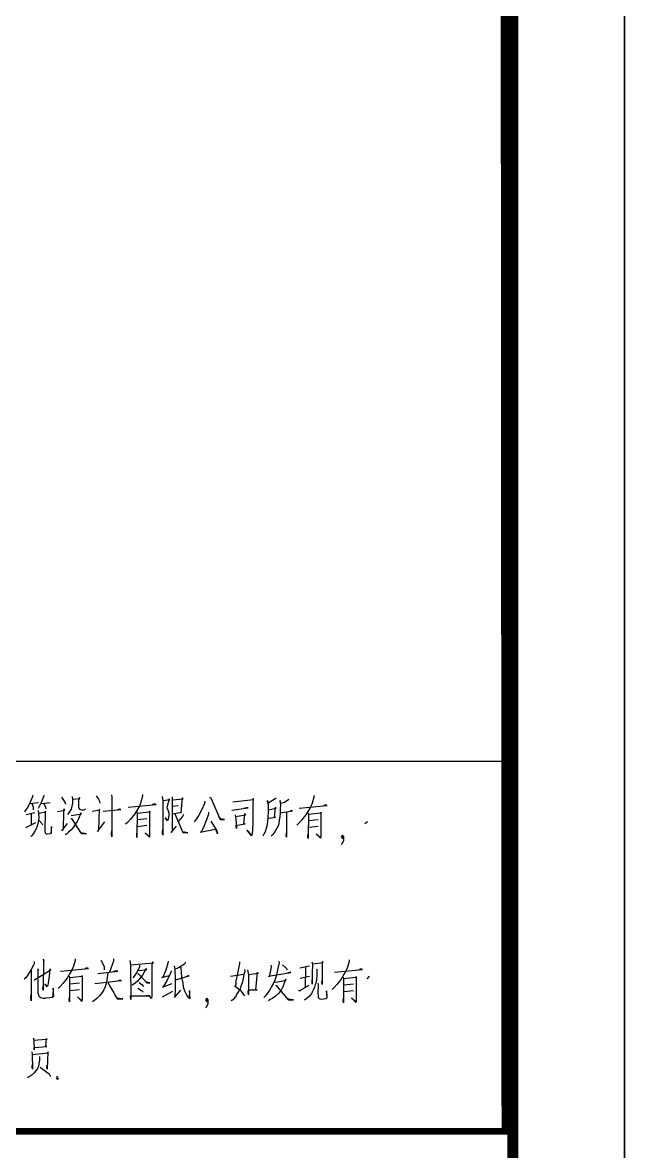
# Model space of a CAD drawing. Extents: x 12152 to 491505, y 111028 to 412681.
# Drawn here: x 357196 to 362589, y 196160 to 206269 of the extents above; entities that cross this region are included whole.
import ezdxf

# ---------------------------------------------------------------- set-up
doc = ezdxf.new("R2010")
doc.units = 0
doc.header["$LTSCALE"] = 1000
doc.header["$MEASUREMENT"] = 0
doc.layers.add('PUB_TITLE', color=4, linetype='Continuous')
doc.layers.add('yichutu', color=7, linetype='Continuous', true_color=0xffffff, plot=False)

# ---------------------------------------------------------------- blocks, each defined once
blk = doc.blocks.new('yct-1051-594-105100-59400-100-1002.0')
at = {"layer": 'yichutu', "color": 7, "true_color": 0xffffff}
blk.add_lwpolyline([(0, 0), (0, 59400), (105100, 59400), (105100, 0)], close=True, dxfattribs=at)

msp = doc.modelspace()

# ---------------------------------------------------------------- linework, layer by layer
at = {"layer": 'PUB_TITLE'}
for p, q in [((353117.9, 199653.8), (361517.9, 199653.8)), ((357250.7, 199261.4), (357236.2, 199234.2)), ((357284.6, 199334), (357250.7, 199261.4)), ((357260.4, 199276.5), (357337.8, 199285.6)), ((357279.8, 199276.5), (357289.4, 199246.3)), ((357284.6, 199349.1), (357284.6, 199334)), ((357366.8, 199291.6), (357347.5, 199255.4)), ((357362, 199276.5), (357444.2, 199285.6)), ((357383.8, 199334), (357366.8, 199291.6)), ((357386.2, 199349.1), (357383.8, 199334)), ((357386.2, 199276.5), (357400.7, 199243.3)), ((357545.8, 199331), (357574.9, 199288.6)), ((357574.9, 199288.6), (357579.7, 199270.5)), ((357642.6, 199279.6), (357637.8, 199252.3)), ((357640.2, 199337), (357642.6, 199309.8)), ((357642.6, 199309.8), (357642.6, 199279.6)), ((357645, 199312.8), (357710.3, 199318.9)), ((357705.5, 199327.9), (357698.2, 199303.7)), ((357698.2, 199303.7), (357698.2, 199282.6)), ((357698.2, 199282.6), (357698.2, 199264.4)), ((357698.2, 199264.4), (357698.2, 199243.3)), ((357710.3, 199318.9), (357705.5, 199327.9)), ((357855.5, 199343), (357874.8, 199312.8)), ((357874.8, 199312.8), (357884.5, 199297.7)), ((357884.5, 199297.7), (357889.3, 199279.6)), ((357993.3, 199352.1), (357995.8, 199331)), ((357995.8, 199331), (357995.8, 198977.2)), ((358140.9, 199243.3), (358392.5, 199267.5)), ((358257, 199288.6), (358242.5, 199252.3)), ((358271.5, 199340), (358257, 199288.6)), ((358271.5, 199355.1), (358271.5, 199340)), ((358377.9, 199273.5), (358358.6, 199264.4)), ((358392.5, 199267.5), (358377.9, 199273.5)), ((358448.1, 199337), (358452.9, 199300.7)), ((358452.9, 199300.7), (358452.9, 198992.3)), ((358455.3, 199303.7), (358515.8, 199309.8)), ((358508.6, 199315.8), (358489.2, 199240.2)), ((358515.8, 199309.8), (358508.6, 199315.8)), ((358535.2, 199334), (358537.6, 199306.8)), ((358537.6, 199306.8), (358537.6, 199028.6)), ((358540, 199306.8), (358634.3, 199315.8)), ((358624.7, 199324.9), (358612.6, 199194.9)), ((358634.3, 199315.8), (358624.7, 199324.9)), ((358825.4, 199276.5), (358798.8, 199216.1)), ((358827.9, 199297.7), (358825.4, 199276.5)), ((358871.4, 199331), (358883.5, 199324.9)), ((358883.5, 199324.9), (358965.7, 199131.4)), ((359079.7, 199291.8), (359266, 199310)), ((359261.1, 199319.1), (359258.7, 199273.7)), ((359258.7, 199273.7), (359258.7, 199104.4)), ((359266, 199310), (359261.1, 199319.1)), ((359389.3, 199300.9), (359396.6, 199276.7)), ((359394.2, 199276.7), (359389.3, 199300.9)), ((359459.5, 199316), (359394.2, 199276.7)), ((359396.6, 199276.7), (359396.6, 199198.1)), ((359469.2, 199322.1), (359459.5, 199316)), ((359503, 199300.9), (359507.9, 199264.6)), ((359507.9, 199276.7), (359503, 199300.9)), ((359507.9, 199264.6), (359505.4, 199228.3)), ((359544.1, 199285.8), (359507.9, 199276.7)), ((359582.9, 199310), (359544.1, 199285.8)), ((359790.9, 199279.7), (359776.4, 199243.5)), ((359805.4, 199331.1), (359790.9, 199279.7)), ((359805.4, 199346.3), (359805.4, 199331.1)), ((359911.8, 199264.6), (359892.5, 199255.6)), ((359926.3, 199258.6), (359911.8, 199264.6)), ((357221.7, 199216.1), (357212, 199200.9)), ((357236.2, 199234.2), (357221.7, 199216.1)), ((357229, 199176.7), (357306.4, 199194.9)), ((357272.5, 199182.8), (357272.5, 199083)), ((357289.4, 199246.3), (357291.9, 199237.2)), ((357291.9, 199237.2), (357291.9, 199219.1)), ((357347.5, 199255.4), (357335.4, 199231.2)), ((357335.4, 199213), (357337.8, 199185.8)), ((357337.8, 199185.8), (357340.2, 199146.5)), ((357340.2, 199188.8), (357405.5, 199200.9)), ((357398.3, 199188.8), (357395.9, 199043.7)), ((357398.3, 199207), (357398.3, 199188.8)), ((357405.5, 199200.9), (357398.3, 199207)), ((357400.7, 199243.3), (357403.1, 199228.2)), ((357509.6, 199204), (357574.9, 199216.1)), ((357562.8, 199204), (357560.4, 199043.7)), ((357565.2, 199228.2), (357562.8, 199204)), ((357574.9, 199216.1), (357565.2, 199228.2)), ((357611.1, 199191.9), (357599.1, 199176.7)), ((357620.8, 199207), (357611.1, 199191.9)), ((357630.5, 199225.1), (357620.8, 199207)), ((357637.8, 199252.3), (357630.5, 199225.1)), ((357630.5, 199167.7), (357724.8, 199182.8)), ((357707.9, 199167.7), (357695.8, 199137.4)), ((357698.2, 199243.3), (357700.6, 199234.2)), ((357700.6, 199234.2), (357705.5, 199225.1)), ((357705.5, 199225.1), (357715.2, 199222.1)), ((357717.6, 199191.9), (357707.9, 199167.7)), ((357715.2, 199222.1), (357727.3, 199219.1)), ((357724.8, 199182.8), (357717.6, 199191.9)), ((357727.3, 199219.1), (357744.2, 199219.1)), ((357744.2, 199219.1), (357753.9, 199222.1)), ((357753.9, 199222.1), (357761.1, 199228.2)), ((357819.2, 199207), (357886.9, 199219.1)), ((357882.1, 199225.1), (357877.2, 199037.7)), ((357886.9, 199219.1), (357882.1, 199225.1)), ((357918.3, 199207), (358075.6, 199222.1)), ((358065.9, 199225.1), (358046.6, 199219.1)), ((358075.6, 199222.1), (358065.9, 199225.1)), ((358201.4, 199182.8), (358162.7, 199134.4)), ((358228, 199228.2), (358201.4, 199182.8)), ((358218.3, 199200.9), (358223.1, 199188.8)), ((358223.1, 199188.8), (358220.7, 198989.3)), ((358223.1, 199188.8), (358334.4, 199200.9)), ((358242.5, 199252.3), (358228, 199228.2)), ((358334.4, 199207), (358339.2, 199200.9)), ((358334.4, 199200.9), (358334.4, 199207)), ((358339.2, 199200.9), (358334.4, 199197.9)), ((358334.4, 199197.9), (358334.4, 198986.3)), ((358489.2, 199240.2), (358489.2, 199234.2)), ((358489.2, 199234.2), (358494, 199225.1)), ((358494, 199225.1), (358501.3, 199210)), ((358501.3, 199210), (358506.1, 199188.8)), ((358506.1, 199170.7), (358503.7, 199149.5)), ((358506.1, 199188.8), (358506.1, 199170.7)), ((358590.8, 199255.4), (358540, 199249.3)), ((358619.8, 199194.9), (358542.4, 199179.8)), ((358561.8, 199182.8), (358631.9, 199016.5)), ((358612.6, 199194.9), (358619.8, 199194.9)), ((358636.8, 199176.7), (358629.5, 199158.6)), ((358774.6, 199170.7), (358750.5, 199134.4)), ((358798.8, 199216.1), (358774.6, 199170.7)), ((358861.7, 199179.8), (358839.9, 199119.3)), ((358861.7, 199197.9), (358861.7, 199179.8)), ((359072.5, 199216.3), (359217.6, 199237.4)), ((359102.4, 199175), (359107.3, 199138.7)), ((359193.4, 199170.9), (359103.9, 199155.8)), ((359203.1, 199237.4), (359176.5, 199231.4)), ((359178.9, 199092.3), (359186.2, 199186)), ((359186.2, 199186), (359193.4, 199170.9)), ((359217.6, 199237.4), (359203.1, 199237.4)), ((359396.6, 199198.1), (359394.2, 199149.7)), ((359466.7, 199231.4), (359399, 199216.3)), ((359454.7, 199149.7), (359461.9, 199243.5)), ((359461.9, 199243.5), (359466.7, 199231.4)), ((359503, 199189), (359500.6, 199155.8)), ((359505.4, 199228.3), (359503, 199189)), ((359505.4, 199192.1), (359614.3, 199210.2)), ((359561.1, 199198.1), (359561.1, 198974.4)), ((359607, 199213.2), (359594.9, 199207.2)), ((359614.3, 199210.2), (359607, 199213.2)), ((359674.8, 199234.4), (359926.3, 199258.6)), ((359735.2, 199173.9), (359696.5, 199125.5)), ((359761.9, 199219.3), (359735.2, 199173.9)), ((359752.2, 199192.1), (359757, 199180)), ((359757, 199180), (359754.6, 198980.4)), ((359757, 199180), (359868.3, 199192.1)), ((359776.4, 199243.5), (359761.9, 199219.3)), ((359868.3, 199198.1), (359873.1, 199192.1)), ((359868.3, 199192.1), (359868.3, 199198.1)), ((359873.1, 199192.1), (359868.3, 199189)), ((359868.3, 199189), (359868.3, 198977.4)), ((357224.1, 199061.9), (357313.6, 199104.2)), ((357328.1, 199073.9), (357318.5, 199049.8)), ((357335.4, 199110.2), (357328.1, 199073.9)), ((357340.2, 199146.5), (357335.4, 199110.2)), ((357340.2, 199125.3), (357369.3, 199095.1)), ((357369.3, 199095.1), (357374.1, 199083)), ((357453.9, 199070.9), (357449.1, 199010.5)), ((357453.9, 199010.5), (357453.9, 199070.9)), ((357548.3, 199031.6), (357599.1, 199095.1)), ((357628.1, 199140.5), (357632.9, 199140.5)), ((357652.3, 199064.9), (357630.5, 199040.7)), ((357632.9, 199140.5), (357722.4, 199007.4)), ((357671.6, 199092.1), (357652.3, 199064.9)), ((357683.7, 199113.3), (357671.6, 199092.1)), ((357695.8, 199137.4), (357683.7, 199113.3)), ((357867.6, 199025.6), (357932.9, 199110.2)), ((358136.1, 199104.2), (358119.1, 199089.1)), ((358162.7, 199134.4), (358136.1, 199104.2)), ((358310.2, 199137.4), (358225.5, 199128.4)), ((358225.5, 199070.9), (358310.2, 199080)), ((358472.3, 199146.5), (358494, 199122.3)), ((358494, 199119.3), (358472.3, 199146.5)), ((358501.3, 199134.4), (358494, 199119.3)), ((358503.7, 199149.5), (358501.3, 199134.4)), ((358527.9, 199016.5), (358576.3, 199073.9)), ((358629.5, 199158.6), (358588.4, 199110.2)), ((358750.5, 199134.4), (358733.5, 199110.2)), ((358820.6, 199070.9), (358796.4, 199019.5)), ((358842.4, 199122.3), (358820.6, 199070.9)), ((358839.9, 199119.3), (358842.4, 199122.3)), ((358883.5, 199116.3), (358936.7, 199031.6)), ((358968.2, 199137.4), (358953.6, 199158.6)), ((358965.7, 199131.4), (358970.6, 199131.4)), ((359004.4, 199131.4), (358968.2, 199137.4)), ((358970.6, 199131.4), (359004.4, 199131.4)), ((359103.9, 199077.2), (359191, 199092.3)), ((359107.3, 199138.7), (359112.1, 199051.1)), ((359112.1, 199051.1), (359109.7, 199072.2)), ((359191, 199092.3), (359178.9, 199092.3)), ((359258.7, 199104.4), (359256.3, 199037.9)), ((359386.9, 199083.2), (359379.7, 199053)), ((359391.8, 199116.5), (359386.9, 199083.2)), ((359394.2, 199149.7), (359391.8, 199116.5)), ((359401.4, 199140.7), (359406.3, 199143.7)), ((359406.3, 199143.7), (359461.9, 199152.8)), ((359461.9, 199152.8), (359454.7, 199149.7)), ((359483.7, 199068.1), (359471.6, 199050)), ((359490.9, 199092.3), (359483.7, 199068.1)), ((359495.8, 199125.5), (359490.9, 199092.3)), ((359500.6, 199155.8), (359495.8, 199125.5)), ((359669.9, 199095.3), (359653, 199080.2)), ((359696.5, 199125.5), (359669.9, 199095.3)), ((359844.1, 199128.6), (359759.4, 199119.5)), ((359759.4, 199062), (359844.1, 199071.1)), ((360286.8, 199110.4), (360262.6, 199092.3)), ((357277.3, 198986.3), (357270.1, 198980.2)), ((357289.4, 199004.4), (357277.3, 198986.3)), ((357306.4, 199028.6), (357289.4, 199004.4)), ((357318.5, 199049.8), (357306.4, 199028.6)), ((357395.9, 199043.7), (357395.9, 199022.5)), ((357395.9, 199022.5), (357400.7, 199010.5)), ((357400.7, 199010.5), (357408, 199004.4)), ((357408, 199004.4), (357417.6, 199004.4)), ((357417.6, 199004.4), (357449.1, 199007.4)), ((357449.1, 199007.4), (357453.9, 199010.5)), ((357560.4, 199043.7), (357548.3, 199031.6)), ((357591.8, 199004.4), (357577.3, 198995.3)), ((357608.7, 199019.5), (357591.8, 199004.4)), ((357630.5, 199040.7), (357608.7, 199019.5)), ((357722.4, 199013.5), (357710.3, 199025.6)), ((357768.4, 199004.4), (357722.4, 199013.5)), ((357722.4, 199007.4), (357768.4, 199004.4)), ((357877.2, 199037.7), (357867.6, 199025.6)), ((357993.3, 199001.4), (357995.8, 199031.6)), ((357995.8, 198977.2), (357993.3, 199001.4)), ((358218.3, 198989.3), (358220.7, 199010.5)), ((358220.7, 198971.1), (358218.3, 198989.3)), ((358220.7, 198989.3), (358220.7, 198971.1)), ((358293.3, 199013.5), (358332, 198980.2)), ((358332, 198974.2), (358293.3, 199013.5)), ((358334.4, 198986.3), (358332, 198974.2)), ((358450.5, 199016.5), (358452.9, 199043.7)), ((358452.9, 198992.3), (358450.5, 199016.5)), ((358537.6, 199028.6), (358527.9, 199016.5)), ((358631.9, 199022.5), (358622.2, 199040.7)), ((358675.5, 199013.5), (358631.9, 199022.5)), ((358631.9, 199016.5), (358675.5, 199013.5)), ((358786.7, 199019.5), (358922.2, 199046.7)), ((358796.4, 199019.5), (358786.7, 199019.5)), ((358941.5, 199004.4), (358931.9, 199037.7)), ((358936.7, 199031.6), (358941.5, 199004.4)), ((359205.5, 199040.9), (359246.6, 198995.5)), ((359246.6, 198986.5), (359205.5, 199040.9)), ((359249, 198992.5), (359246.6, 198986.5)), ((359253.9, 199007.6), (359249, 198992.5)), ((359256.3, 199037.9), (359253.9, 199007.6)), ((359357.9, 199001.6), (359348.2, 198983.4)), ((359370, 199022.7), (359357.9, 199001.6)), ((359379.7, 199053), (359370, 199022.7)), ((359435.3, 198995.5), (359423.2, 198983.4)), ((359447.4, 199010.6), (359435.3, 198995.5)), ((359459.5, 199028.8), (359447.4, 199010.6)), ((359471.6, 199050), (359459.5, 199028.8)), ((359558.7, 198989.5), (359561.1, 199013.7)), ((359561.1, 198974.4), (359558.7, 198989.5)), ((359752.2, 198980.4), (359754.6, 199001.6)), ((359754.6, 198962.3), (359752.2, 198980.4)), ((359754.6, 198980.4), (359754.6, 198962.3)), ((359827.2, 199004.6), (359865.9, 198971.3)), ((359865.9, 198965.3), (359827.2, 199004.6)), ((359868.3, 198977.4), (359865.9, 198965.3)), ((360064.2, 198992.5), (360052.1, 198977.4)), ((360052.1, 198977.4), (360064.2, 198962.3)), ((360076.3, 198977.4), (360064.2, 198992.5)), ((360064.2, 198962.3), (360076.3, 198977.4)), ((360076.3, 198947.1), (360076.3, 198977.4)), ((360054.5, 198907.8), (360064.2, 198919.9)), ((360064.2, 198919.9), (360076.3, 198947.1)), ((357298.5, 197860.4), (357301, 197839.2)), ((357376, 197881.5), (357388, 197866.4)), ((357383.2, 197869.4), (357380.8, 197603.3)), ((357388, 197866.4), (357383.2, 197869.4)), ((357666.2, 197869.4), (357651.7, 197818)), ((357666.2, 197884.5), (357666.2, 197869.4)), ((357896, 197872.5), (357915.4, 197839.2)), ((358012.1, 197863.4), (357975.8, 197763.6)), ((358012.1, 197884.5), (358012.1, 197863.4)), ((358157.3, 197869.4), (358162.1, 197830.1)), ((358164.5, 197830.1), (358367.7, 197848.3)), ((358360.4, 197857.3), (358355.6, 197830.1)), ((358367.7, 197848.3), (358360.4, 197857.3)), ((358500.7, 197863.4), (358498.3, 197845.2)), ((358655.5, 197854.3), (358648.3, 197836.2)), ((359139.6, 197857.5), (359139.6, 197842.4)), ((359492.8, 197863.6), (359495.2, 197839.4)), ((359787.9, 197857.5), (359792.7, 197836.4)), ((359795.1, 197839.4), (359889.5, 197851.5)), ((359882.2, 197860.6), (359879.8, 197845.4)), ((359889.5, 197851.5), (359882.2, 197860.6)), ((360121.7, 197860.6), (360107.2, 197809.2)), ((360121.7, 197875.7), (360121.7, 197860.6)), ((357269.5, 197781.7), (357242.9, 197742.4)), ((357293.7, 197827.1), (357269.5, 197781.7)), ((357271.9, 197781.7), (357271.9, 197509.6)), ((357301, 197839.2), (357293.7, 197827.1)), ((357305.8, 197700.1), (357448.5, 197784.8)), ((357330, 197793.8), (357337.2, 197778.7)), ((357332.4, 197784.8), (357332.4, 197600.3)), ((357337.2, 197778.7), (357332.4, 197784.8)), ((357441.3, 197793.8), (357434, 197730.3)), ((357448.5, 197784.8), (357441.3, 197793.8)), ((357535.6, 197772.7), (357787.2, 197796.9)), ((357622.7, 197757.6), (357596.1, 197712.2)), ((357637.2, 197781.7), (357622.7, 197757.6)), ((357651.7, 197818), (357637.2, 197781.7)), ((357772.6, 197802.9), (357753.3, 197793.8)), ((357787.2, 197796.9), (357772.6, 197802.9)), ((357869.4, 197751.5), (358048.4, 197772.7)), ((357915.4, 197839.2), (357927.5, 197812)), ((357927.5, 197812), (357927.5, 197784.8)), ((357958.9, 197757.6), (357954.1, 197718.2)), ((358041.1, 197775.7), (358012.1, 197769.6)), ((358048.4, 197772.7), (358041.1, 197775.7)), ((358162.1, 197830.1), (358166.9, 197518.7)), ((358222.6, 197766.6), (358196, 197730.3)), ((358244.3, 197812), (358222.6, 197766.6)), ((358227.4, 197748.5), (358234.7, 197748.5)), ((358232.2, 197781.7), (358241.9, 197778.7)), ((358234.7, 197748.5), (358309.6, 197669.9)), ((358241.9, 197778.7), (358309.6, 197787.8)), ((358244.3, 197827.1), (358244.3, 197812)), ((358302.4, 197796.9), (358270.9, 197739.4)), ((358309.6, 197787.8), (358302.4, 197796.9)), ((358355.6, 197830.1), (358353.2, 197558)), ((358479, 197781.7), (358452.4, 197718.2)), ((358498.3, 197845.2), (358479, 197781.7)), ((358524.9, 197760.6), (358491.1, 197694.1)), ((358527.3, 197775.7), (358524.9, 197760.6)), ((358554, 197821.1), (358561.2, 197790.8)), ((358561.2, 197790.8), (358563.6, 197697.1)), ((358592.7, 197802.9), (358563.6, 197790.8)), ((358648.3, 197836.2), (358592.7, 197802.9)), ((358614.4, 197809), (358616.8, 197754.5)), ((358616.8, 197754.5), (358624.1, 197703.1)), ((359059.8, 197730.5), (359178.3, 197745.7)), ((359139.6, 197842.4), (359120.3, 197736.6)), ((359188, 197769.8), (359178.3, 197742.6)), ((359183.2, 197788), (359188, 197769.8)), ((359212.2, 197785), (359219.5, 197739.6)), ((359306.5, 197751.7), (359219.5, 197739.6)), ((359287.2, 197606.6), (359301.7, 197763.8)), ((359301.7, 197763.8), (359306.5, 197751.7)), ((359400.9, 197730.5), (359599.2, 197760.8)), ((359422.6, 197809.2), (359405.7, 197724.5)), ((359420.2, 197827.3), (359422.6, 197809.2)), ((359478.3, 197769.8), (359468.6, 197730.5)), ((359490.4, 197827.3), (359478.3, 197769.8)), ((359495.2, 197839.4), (359490.4, 197827.3)), ((359524.2, 197830.3), (359553.3, 197806.1)), ((359553.3, 197806.1), (359562.9, 197794)), ((359562.9, 197794), (359567.8, 197785)), ((359587.1, 197760.8), (359572.6, 197757.7)), ((359599.2, 197760.8), (359587.1, 197760.8)), ((359768.5, 197818.2), (359681.5, 197800.1)), ((359729.8, 197806.1), (359727.4, 197627.7)), ((359792.7, 197836.4), (359790.3, 197751.7)), ((359790.3, 197751.7), (359790.3, 197658)), ((359829, 197791), (359838.7, 197781.9)), ((359833.9, 197781.9), (359831.4, 197736.6)), ((359838.7, 197781.9), (359833.9, 197781.9)), ((359879.8, 197845.4), (359879.8, 197694.3)), ((359991.1, 197763.8), (360242.6, 197788)), ((360078.2, 197748.7), (360051.6, 197703.3)), ((360092.7, 197772.9), (360078.2, 197748.7)), ((360107.2, 197809.2), (360092.7, 197772.9)), ((360228.1, 197794), (360208.8, 197785)), ((360242.6, 197788), (360228.1, 197794)), ((357228.4, 197718.2), (357211.5, 197703.1)), ((357242.9, 197742.4), (357228.4, 197718.2)), ((357298.5, 197697.1), (357303.4, 197694.1)), ((357303.4, 197694.1), (357305.8, 197700.1)), ((357395.3, 197660.8), (357417.1, 197639.6)), ((357417.1, 197633.6), (357395.3, 197660.8)), ((357421.9, 197648.7), (357417.1, 197633.6)), ((357417.1, 197639.6), (357419.5, 197645.7)), ((357424.3, 197666.8), (357421.9, 197648.7)), ((357429.2, 197691), (357424.3, 197666.8)), ((357434, 197730.3), (357429.2, 197691)), ((357557.4, 197663.8), (357530.8, 197633.6)), ((357596.1, 197712.2), (357557.4, 197663.8)), ((357613, 197730.3), (357617.8, 197718.2)), ((357617.8, 197718.2), (357615.4, 197518.7)), ((357617.8, 197718.2), (357729.1, 197730.3)), ((357704.9, 197666.8), (357620.3, 197657.8)), ((357729.1, 197736.4), (357733.9, 197730.3)), ((357729.1, 197730.3), (357729.1, 197736.4)), ((357733.9, 197730.3), (357729.1, 197727.3)), ((357729.1, 197727.3), (357729.1, 197515.7)), ((357842.8, 197663.8), (358082.3, 197691)), ((357946.8, 197675.9), (357934.7, 197633.6)), ((357954.1, 197718.2), (357946.8, 197675.9)), ((357961.3, 197672.9), (357987.9, 197624.5)), ((358067.8, 197694.1), (358048.4, 197685)), ((358079.8, 197691), (358067.8, 197694.1)), ((358203.2, 197663.8), (358179, 197648.7)), ((358196, 197730.3), (358183.9, 197715.2)), ((358225, 197685), (358203.2, 197663.8)), ((358246.8, 197709.2), (358225, 197685)), ((358239.5, 197672.9), (358266.1, 197651.7)), ((358270.9, 197739.4), (358246.8, 197709.2)), ((358266.1, 197651.7), (358278.2, 197636.6)), ((358309.6, 197675.9), (358297.6, 197682)), ((358336.3, 197669.9), (358309.6, 197675.9)), ((358309.6, 197669.9), (358336.3, 197669.9)), ((358445.1, 197718.2), (358512.8, 197736.4)), ((358452.4, 197718.2), (358445.1, 197718.2)), ((358449.9, 197630.6), (358537, 197663.8)), ((358491.1, 197694.1), (358457.2, 197633.6)), ((358563.6, 197697.1), (358563.6, 197618.5)), ((358566, 197697.1), (358689.4, 197733.4)), ((358624.1, 197703.1), (358626.5, 197697.1)), ((358626.5, 197697.1), (358631.4, 197666.8)), ((358631.4, 197666.8), (358636.2, 197633.6)), ((358682.2, 197736.4), (358660.4, 197724.3)), ((358689.4, 197733.4), (358682.2, 197736.4)), ((359109.1, 197668.1), (359101.9, 197637.9)), ((359120.3, 197736.6), (359103.3, 197673.1)), ((359154.1, 197645.9), (359144.5, 197615.6)), ((359166.2, 197679.1), (359154.1, 197645.9)), ((359178.3, 197742.6), (359166.2, 197679.1)), ((359219.5, 197739.6), (359221.9, 197633.8)), ((359405.7, 197724.5), (359400.9, 197730.5)), ((359442, 197661), (359425.1, 197630.8)), ((359456.5, 197694.3), (359442, 197661)), ((359468.6, 197730.5), (359456.5, 197694.3)), ((359456.5, 197679.1), (359468.6, 197676.1)), ((359461.3, 197648.9), (359468.6, 197645.9)), ((359468.6, 197676.1), (359558.1, 197694.3)), ((359468.6, 197645.9), (359575, 197515.9)), ((359546, 197682.2), (359529.1, 197633.8)), ((359550.8, 197703.3), (359546, 197682.2)), ((359558.1, 197694.3), (359550.8, 197703.3)), ((359683.9, 197712.4), (359768.5, 197730.5)), ((359686.3, 197603.5), (359763.7, 197648.9)), ((359790.3, 197673.1), (359790.3, 197697.3)), ((359790.3, 197658), (359790.3, 197673.1)), ((359819.3, 197654.9), (359812.1, 197630.8)), ((359824.2, 197667), (359819.3, 197654.9)), ((359829, 197697.3), (359824.2, 197667)), ((359831.4, 197736.6), (359829, 197697.3)), ((359841.1, 197667), (359845.9, 197654.9)), ((359843.5, 197648.9), (359841.1, 197573.3)), ((359845.9, 197654.9), (359843.5, 197648.9)), ((359877.4, 197673.1), (359879.8, 197691.2)), ((359879.8, 197654.9), (359877.4, 197673.1)), ((359879.8, 197694.3), (359879.8, 197654.9)), ((360012.8, 197654.9), (359986.2, 197624.7)), ((360051.6, 197703.3), (360012.8, 197654.9)), ((360068.5, 197721.5), (360073.3, 197709.4)), ((360073.3, 197709.4), (360070.9, 197509.8)), ((360073.3, 197709.4), (360184.6, 197721.5)), ((360160.4, 197658), (360075.7, 197648.9)), ((360184.6, 197727.5), (360189.4, 197721.5)), ((360184.6, 197721.5), (360184.6, 197727.5)), ((360189.4, 197721.5), (360184.6, 197718.4)), ((360184.6, 197718.4), (360184.6, 197506.8)), ((360303.1, 197730.5), (360281.3, 197706.3)), ((357269.5, 197533.8), (357271.9, 197567.1)), ((357332.4, 197600.3), (357332.4, 197579.2)), ((357332.4, 197579.2), (357337.2, 197561)), ((357337.2, 197561), (357342.1, 197548.9)), ((357342.1, 197548.9), (357349.3, 197542.9)), ((357349.3, 197542.9), (357356.6, 197536.8)), ((357378.4, 197618.5), (357380.8, 197639.6)), ((357380.8, 197603.3), (357378.4, 197618.5)), ((357467.9, 197548.9), (357460.6, 197539.9)), ((357460.6, 197539.9), (357475.1, 197548.9)), ((357470.3, 197621.5), (357467.9, 197548.9)), ((357475.1, 197548.9), (357470.3, 197621.5)), ((357530.8, 197633.6), (357513.8, 197618.5)), ((357620.3, 197600.3), (357704.9, 197609.4)), ((357688, 197542.9), (357726.7, 197509.6)), ((357726.7, 197503.6), (357688, 197542.9)), ((357883.9, 197551.9), (357859.7, 197524.7)), ((357908.1, 197582.2), (357883.9, 197551.9)), ((357922.6, 197606.4), (357908.1, 197582.2)), ((357934.7, 197633.6), (357922.6, 197606.4)), ((357987.9, 197624.5), (358014.5, 197579.2)), ((358014.5, 197579.2), (358043.6, 197524.7)), ((358043.6, 197530.8), (358026.6, 197558)), ((358164.5, 197551.9), (358336.3, 197551.9)), ((358166.9, 197518.7), (358164.5, 197551.9)), ((358229.8, 197621.5), (358261.3, 197600.3)), ((358261.3, 197600.3), (358275.8, 197585.2)), ((358324.2, 197555), (358300, 197551.9)), ((358336.3, 197551.9), (358324.2, 197555)), ((358350.8, 197527.8), (358333.8, 197551.9)), ((358353.2, 197558), (358350.8, 197527.8)), ((358457.2, 197633.6), (358449.9, 197630.6)), ((358449.9, 197542.9), (358541.9, 197594.3)), ((358556.4, 197536.8), (358614.4, 197603.3)), ((358561.2, 197545.9), (358556.4, 197536.8)), ((358563.6, 197618.5), (358561.2, 197545.9)), ((358636.2, 197633.6), (358645.9, 197597.3)), ((358645.9, 197597.3), (358660.4, 197567.1)), ((358660.4, 197567.1), (358674.9, 197545.9)), ((358674.9, 197545.9), (358689.4, 197533.8)), ((358691.8, 197600.3), (358689.4, 197530.8)), ((358696.7, 197524.7), (358691.8, 197600.3)), ((359111.5, 197550.2), (359094.6, 197535.1)), ((359096.1, 197642.9), (359115.4, 197627.7)), ((359125.1, 197582.4), (359105.8, 197555.2)), ((359115.4, 197627.7), (359142, 197606.6)), ((359139.6, 197606.6), (359125.1, 197582.4)), ((359144.5, 197615.6), (359139.6, 197606.6)), ((359142, 197606.6), (359163.8, 197582.4)), ((359163.8, 197582.4), (359173.5, 197567.3)), ((359173.5, 197567.3), (359183.2, 197552.1)), ((359217, 197588.4), (359221.9, 197606.6)), ((359221.9, 197561.2), (359217, 197588.4)), ((359221.9, 197633.8), (359221.9, 197561.2)), ((359221.9, 197606.6), (359299.3, 197606.6)), ((359299.3, 197606.6), (359287.2, 197606.6)), ((359371.8, 197552.1), (359357.3, 197537)), ((359388.8, 197573.3), (359371.8, 197552.1)), ((359408.1, 197600.5), (359388.8, 197573.3)), ((359425.1, 197630.8), (359408.1, 197600.5)), ((359463.8, 197549.1), (359437.2, 197531)), ((359490.4, 197573.3), (359463.8, 197549.1)), ((359512.1, 197603.5), (359490.4, 197573.3)), ((359529.1, 197633.8), (359512.1, 197603.5)), ((359669.4, 197603.5), (359679, 197597.5)), ((359679, 197597.5), (359686.3, 197603.5)), ((359766.1, 197549.1), (359744.4, 197528)), ((359785.5, 197573.3), (359766.1, 197549.1)), ((359800, 197603.5), (359785.5, 197573.3)), ((359812.1, 197630.8), (359800, 197603.5)), ((359841.1, 197573.3), (359843.5, 197555.2)), ((359843.5, 197555.2), (359845.9, 197537)), ((359918.5, 197597.5), (359923.4, 197537)), ((359925.8, 197537), (359918.5, 197597.5)), ((359986.2, 197624.7), (359969.3, 197609.6)), ((360075.7, 197591.4), (360160.4, 197600.5)), ((357271.9, 197509.6), (357269.5, 197533.8)), ((357356.6, 197536.8), (357376, 197530.8)), ((357376, 197530.8), (357400.1, 197530.8)), ((357400.1, 197530.8), (357402.6, 197533.8)), ((357402.6, 197533.8), (357441.3, 197536.8)), ((357441.3, 197536.8), (357460.6, 197539.9)), ((357613, 197518.7), (357615.4, 197539.9)), ((357615.4, 197500.5), (357613, 197518.7)), ((357615.4, 197518.7), (357615.4, 197500.5)), ((357729.1, 197515.7), (357726.7, 197503.6)), ((357835.5, 197509.6), (357821, 197500.5)), ((357859.7, 197524.7), (357835.5, 197509.6)), ((358089.5, 197524.7), (358043.6, 197530.8)), ((358043.6, 197524.7), (358094.4, 197524.7)), ((358094.4, 197524.7), (358089.5, 197524.7)), ((358689.4, 197533.8), (358696.7, 197524.7)), ((358846.6, 197530.8), (358834.5, 197515.7)), ((358834.5, 197515.7), (358846.6, 197500.5)), ((358837, 197446.1), (358846.6, 197458.2)), ((358858.7, 197515.7), (358846.6, 197530.8)), ((358846.6, 197500.5), (358858.7, 197515.7)), ((358846.6, 197458.2), (358858.7, 197485.4)), ((358858.7, 197485.4), (358858.7, 197515.7)), ((359080.1, 197517), (359065.6, 197507.9)), ((359094.6, 197535.1), (359080.1, 197517)), ((359415.4, 197518.9), (359398.4, 197506.8)), ((359437.2, 197531), (359415.4, 197518.9)), ((359575, 197521.9), (359555.7, 197537)), ((359623.4, 197515.9), (359575, 197521.9)), ((359575, 197515.9), (359623.4, 197515.9)), ((359744.4, 197528), (359722.6, 197512.8)), ((359845.9, 197537), (359853.2, 197528)), ((359853.2, 197528), (359860.5, 197524.9)), ((359860.5, 197524.9), (359875, 197521.9)), ((359875, 197521.9), (359911.3, 197528)), ((359911.3, 197528), (359920.9, 197531)), ((359923.4, 197537), (359918.5, 197531)), ((359920.9, 197531), (359925.8, 197537)), ((360068.5, 197509.8), (360070.9, 197531)), ((360070.9, 197491.7), (360068.5, 197509.8)), ((360070.9, 197509.8), (360070.9, 197491.7)), ((360143.5, 197534), (360182.2, 197500.7)), ((360182.2, 197494.7), (360143.5, 197534)), ((360184.6, 197506.8), (360182.2, 197494.7)), ((357291.3, 197176.5), (357296.1, 197155.3)), ((357407.4, 197161.3), (357296.1, 197152.3)), ((357296.1, 197155.3), (357298.5, 197070.6)), ((357405, 197097.8), (357409.8, 197170.4)), ((357414.7, 197161.3), (357407.4, 197161.3)), ((357409.8, 197170.4), (357414.7, 197161.3)), ((357279.2, 197052.5), (357281.6, 197028.3)), ((357284, 197028.3), (357429.2, 197043.4)), ((357298.5, 197088.8), (357414.7, 197097.8)), ((357298.5, 197070.6), (357298.5, 197088.8)), ((357414.7, 197097.8), (357405, 197097.8)), ((357421.9, 197052.5), (357417.1, 196895.3)), ((357429.2, 197043.4), (357421.9, 197052.5)), ((357281.6, 197028.3), (357284, 196895.3)), ((357281.6, 196916.4), (357284, 196937.6)), ((357342.1, 196943.6), (357337.2, 196922.5)), ((357346.9, 196976.9), (357342.1, 196943.6)), ((357346.9, 197010.2), (357346.9, 196976.9)), ((357264.7, 196834.8), (357238.1, 196819.7)), ((357281.6, 196846.9), (357264.7, 196834.8)), ((357284, 196895.3), (357281.6, 196916.4)), ((357296.1, 196859), (357281.6, 196846.9)), ((357315.5, 196880.1), (357296.1, 196859)), ((357330, 196901.3), (357315.5, 196880.1)), ((357337.2, 196922.5), (357330, 196901.3)), ((357354.2, 196913.4), (357414.7, 196868)), ((357414.7, 196910.4), (357417.1, 196934.6)), ((357417.1, 196895.3), (357414.7, 196910.4)), ((357414.7, 196868), (357434, 196852.9)), ((357434, 196852.9), (357446.1, 196831.8)), ((357508.7, 196834.1), (357496.9, 196819.3)), ((357496.9, 196819.3), (357508.7, 196804.5)), ((357508.7, 196804.5), (357520.5, 196819.3))]:
    msp.add_line(p, q, dxfattribs=at)
at = {"layer": 'PUB_TITLE', "color": 0}
msp.add_lwpolyline([(257489.4, 171762.5), (362589.4, 171762.5), (362589.4, 231162.5), (257489.4, 231162.5)], close=True, dxfattribs=at)
at = {"layer": 'PUB_TITLE', "color": 0, "const_width": 100}
msp.add_lwpolyline([(259989.4, 172762.5), (361589.4, 172762.5), (361589.4, 230162.5), (259989.4, 230162.5)], close=True, dxfattribs=at)
at = {"layer": 'PUB_TITLE', "const_width": 60}
msp.add_lwpolyline([(361517.9, 196339.5), (361502.6, 217941), (353117.9, 217939.5), (353117.9, 196339.5)], close=True, dxfattribs=at)

# ---------------------------------------------------------------- block references
at = {"layer": 'yichutu'}
msp.add_blockref('yct-1051-594-105100-59400-100-1002.0', (257489.4, 171762.5), dxfattribs=at)

doc.saveas('drawing.dxf')
